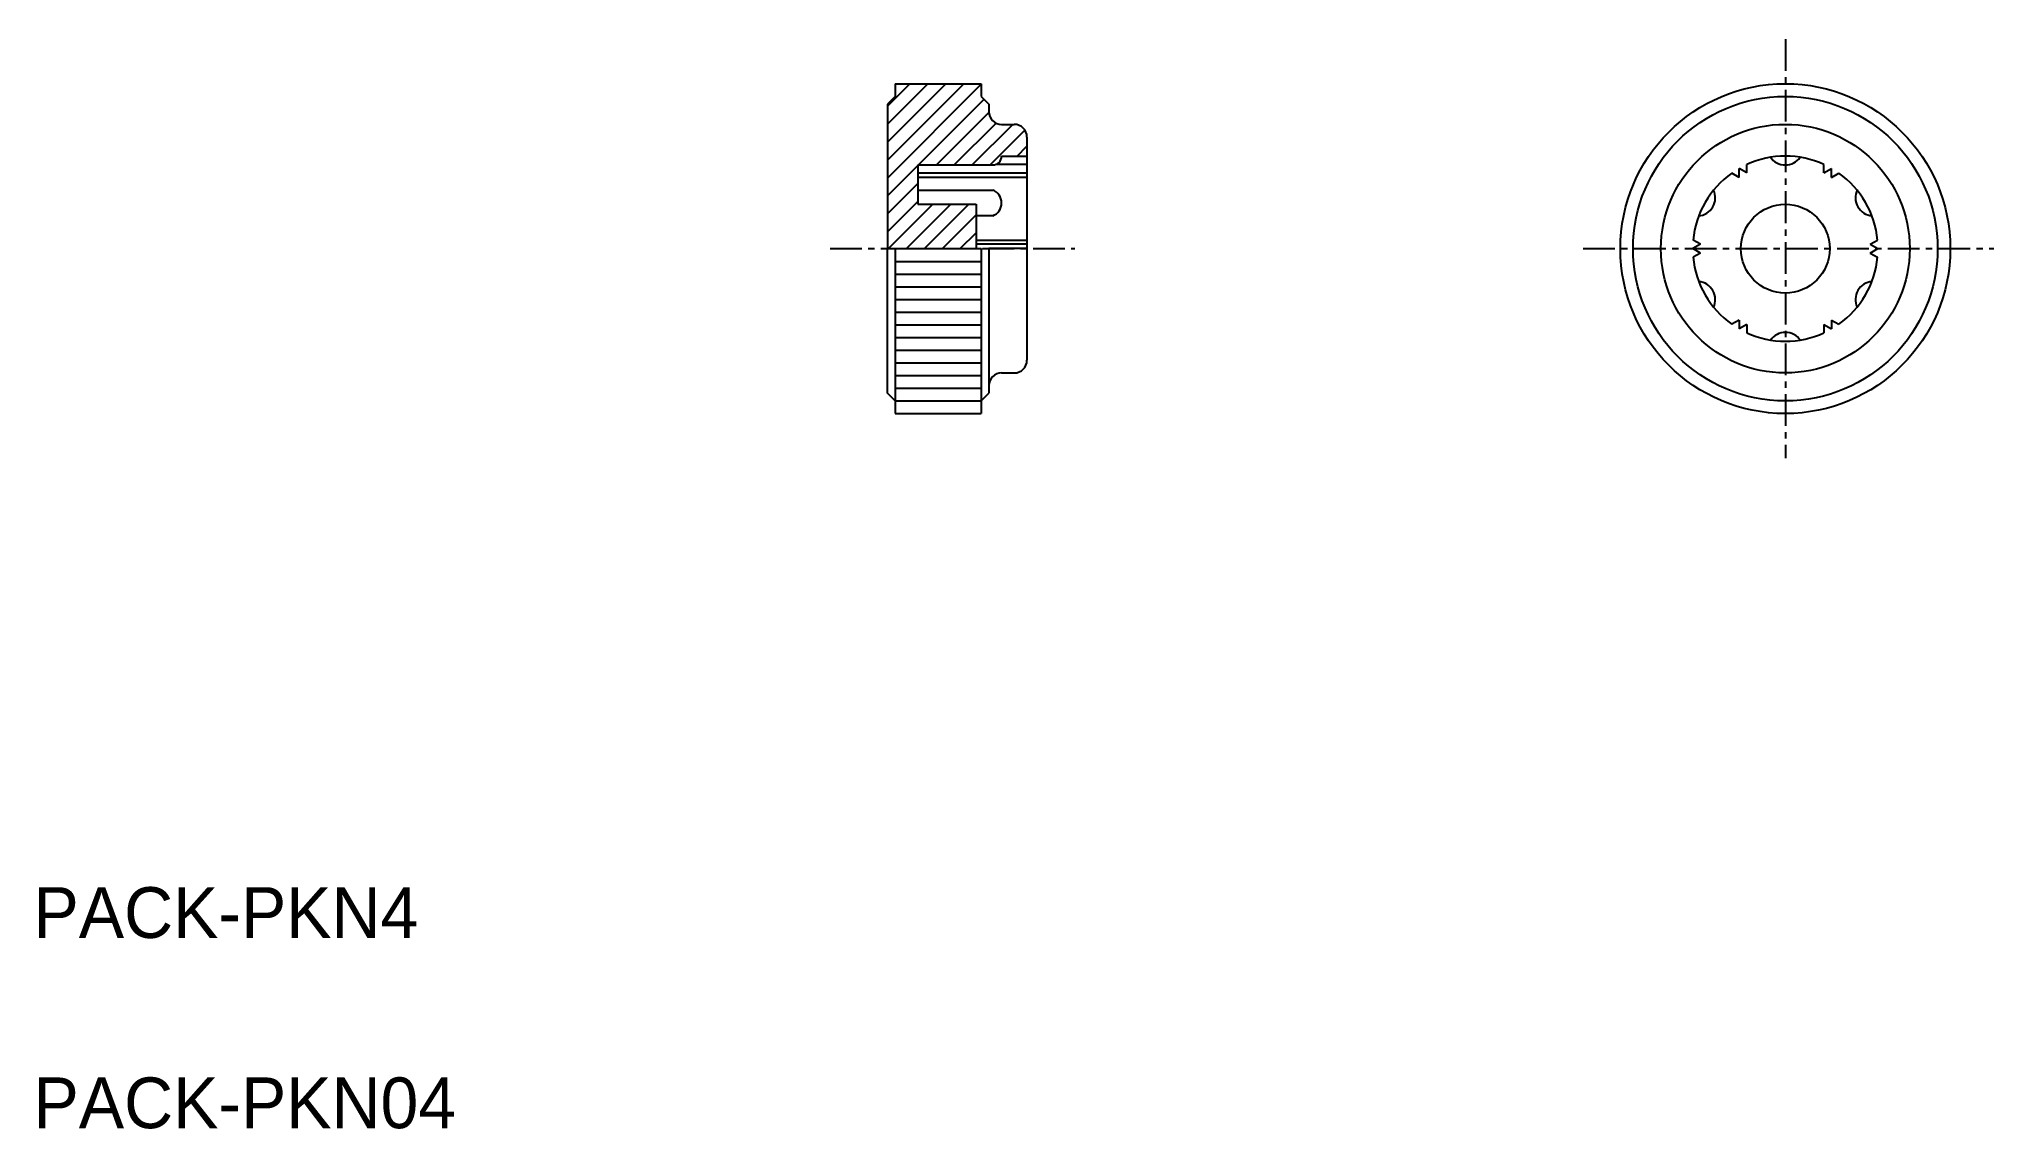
# Model space of a CAD drawing. Extents: x 11.1 to 88.2, y -7 to 35.9.
import ezdxf

# ---------------------------------------------------------------- set-up
doc = ezdxf.new("R2010")
doc.units = 0
doc.linetypes.add('CENTER', pattern=[2, 1.25, -0.25, 0.25, -0.25])
doc.layers.get('0').update_dxf_attribs({"linetype": 'CONTINUOUS'})
doc.layers.add('CENTER', color=1, linetype='CENTER')

msp = doc.modelspace()

# ---------------------------------------------------------------- linework, layer by layer
at = {"color": 3, "linetype": 'CONTINUOUS'}
for p, q in [((44.561, 31.859), (46.862, 34.161)), ((44.561, 32.566), (46.155, 34.161)), ((44.561, 33.273), (45.448, 34.161)), ((44.561, 31.152), (47.569, 34.161)), ((44.561, 30.445), (48.261, 34.145)), ((45.784, 30.961), (48.372, 33.549)), ((46.491, 30.961), (48.562, 33.032)), ((47.198, 30.961), (48.846, 32.609)), ((47.905, 30.961), (49.505, 32.561)), ((48.612, 30.961), (49.982, 32.33)), ((49.669, 31.311), (50.061, 31.702)), ((44.561, 29.738), (45.761, 30.938)), ((44.561, 29.031), (45.761, 30.231)), ((44.561, 28.324), (45.761, 29.524)), ((44.605, 27.661), (46.355, 29.411)), ((45.312, 27.661), (47.062, 29.411)), ((46.019, 27.661), (47.769, 29.411)), ((46.726, 27.661), (48.061, 28.995)), ((47.433, 27.661), (48.061, 28.288)), ((44.861, 27.661), (48.261, 27.661)), ((44.861, 27.161), (48.261, 27.161)), ((44.861, 26.661), (48.261, 26.661)), ((44.861, 26.161), (48.261, 26.161)), ((44.861, 25.661), (48.261, 25.661)), ((44.861, 25.161), (48.261, 25.161)), ((44.861, 24.661), (48.261, 24.661)), ((44.861, 24.161), (48.261, 24.161)), ((44.861, 23.661), (48.261, 23.661)), ((44.861, 23.161), (48.261, 23.161)), ((44.861, 22.661), (48.261, 22.661)), ((44.861, 22.161), (48.261, 22.161)), ((44.861, 21.661), (48.261, 21.661))]:
    msp.add_line(p, q, dxfattribs=at)
at = {"color": 7, "linetype": 'CONTINUOUS'}
for p, q in [((44.861, 34.161), (48.261, 34.161)), ((44.861, 34.161), (44.861, 33.661)), ((48.261, 34.161), (48.261, 33.661)), ((44.861, 33.661), (44.561, 33.361)), ((44.561, 33.361), (44.561, 27.661)), ((48.261, 33.661), (48.561, 33.361)), ((48.561, 33.361), (48.561, 33.061)), ((48.561, 33.161), (48.561, 33.061)), ((49.061, 32.561), (49.561, 32.561)), ((50.061, 32.061), (50.061, 23.261)), ((45.761, 30.961), (45.761, 29.411)), ((45.761, 30.961), (48.711, 30.961)), ((50.061, 30.978), (48.862, 30.978)), ((49.061, 31.311), (50.061, 31.311)), ((78.116, 30.472), (78.116, 30.822)), ((78.418, 30.647), (78.116, 30.822)), ((78.418, 30.647), (78.418, 30.978)), ((81.463, 30.647), (81.463, 30.978)), ((81.463, 30.647), (81.766, 30.822)), ((81.766, 30.472), (81.766, 30.822)), ((45.761, 30.647), (50.061, 30.647)), ((50.061, 30.472), (45.761, 30.472)), ((78.116, 30.472), (77.829, 30.638)), ((81.766, 30.472), (82.052, 30.638)), ((45.761, 29.97), (48.711, 29.97)), ((45.761, 29.411), (48.061, 29.411)), ((48.061, 29.411), (48.061, 27.661)), ((48.711, 28.954), (48.061, 28.954)), ((48.061, 28.001), (50.061, 28.001)), ((50.061, 27.835), (48.061, 27.835)), ((76.593, 27.835), (76.291, 27.661)), ((76.593, 27.835), (76.307, 28.001)), ((83.288, 27.835), (83.575, 28.001)), ((83.288, 27.835), (83.591, 27.661)), ((44.561, 21.961), (44.561, 27.661)), ((44.861, 27.661), (44.861, 21.161)), ((48.261, 27.661), (48.261, 21.161)), ((48.561, 27.661), (48.561, 21.961)), ((50.061, 27.661), (48.561, 27.661)), ((76.593, 27.486), (76.291, 27.661)), ((76.593, 27.486), (76.307, 27.32)), ((83.288, 27.486), (83.591, 27.661)), ((83.288, 27.486), (83.575, 27.32)), ((78.116, 24.849), (77.829, 24.683)), ((78.116, 24.849), (78.116, 24.5)), ((78.418, 24.674), (78.116, 24.5)), ((78.418, 24.674), (78.418, 24.343)), ((81.463, 24.674), (81.766, 24.5)), ((81.463, 24.674), (81.463, 24.343)), ((81.766, 24.849), (81.766, 24.5)), ((81.766, 24.849), (82.052, 24.683)), ((49.061, 22.761), (49.561, 22.761)), ((44.861, 21.661), (44.561, 21.961)), ((48.261, 21.661), (48.561, 21.961)), ((44.861, 21.161), (48.261, 21.161))]:
    msp.add_line(p, q, dxfattribs=at)
for radius in [6.5, 6, 4.9, 1.75]:
    msp.add_circle((79.941, 27.661), radius, dxfattribs=at)
for centre, radius, start, end in [((49.061, 33.061), 0.5, 180, 270), ((49.561, 32.061), 0.5, 0, 90), ((48.711, 31.311), 0.35, 270, 0), ((79.941, 27.661), 3.65, 65.3462, 114.6538), ((79.941, 31.68), 0.72, 214.82182, 324.57863), ((79.941, 27.661), 3.65, 125.3462, 174.6538), ((79.941, 27.661), 3.65, 5.3462, 54.6538), ((48.518, 29.462), 0.543, 290.82569, 69.17431), ((76.46, 29.67), 0.72, 274.82182, 24.57863), ((83.422, 29.67), 0.72, 154.82182, 264.57863), ((79.941, 27.661), 3.65, 185.3462, 234.6538), ((79.941, 27.661), 3.65, 305.3462, 354.6538), ((76.46, 25.651), 0.72, 334.82182, 84.57863), ((83.422, 25.651), 0.72, 94.82182, 204.57863), ((79.941, 27.661), 3.65, 245.3462, 294.6538), ((79.941, 23.641), 0.72, 34.82182, 144.57863), ((49.561, 23.261), 0.5, 270, 0), ((49.061, 22.261), 0.5, 90, 180)]:
    msp.add_arc(centre, radius, start, end, dxfattribs=at)
at = {"layer": 'CENTER', "color": 1, "linetype": 'CENTER'}
for p, q in [((79.941, 35.922), (79.941, 19.399)), ((42.306, 27.661), (51.952, 27.661)), ((71.977, 27.661), (88.159, 27.661))]:
    msp.add_line(p, q, dxfattribs=at)

# ---------------------------------------------------------------- texts
at = {"color": 7, "linetype": 'CONTINUOUS'}
for s, p in [('PACK-PKN4', (10.917, 0.492)), ('PACK-PKN04', (10.917, -7.008))]:
    msp.add_text(s, height=2, dxfattribs=at).set_placement(p)

doc.saveas('drawing.dxf')
